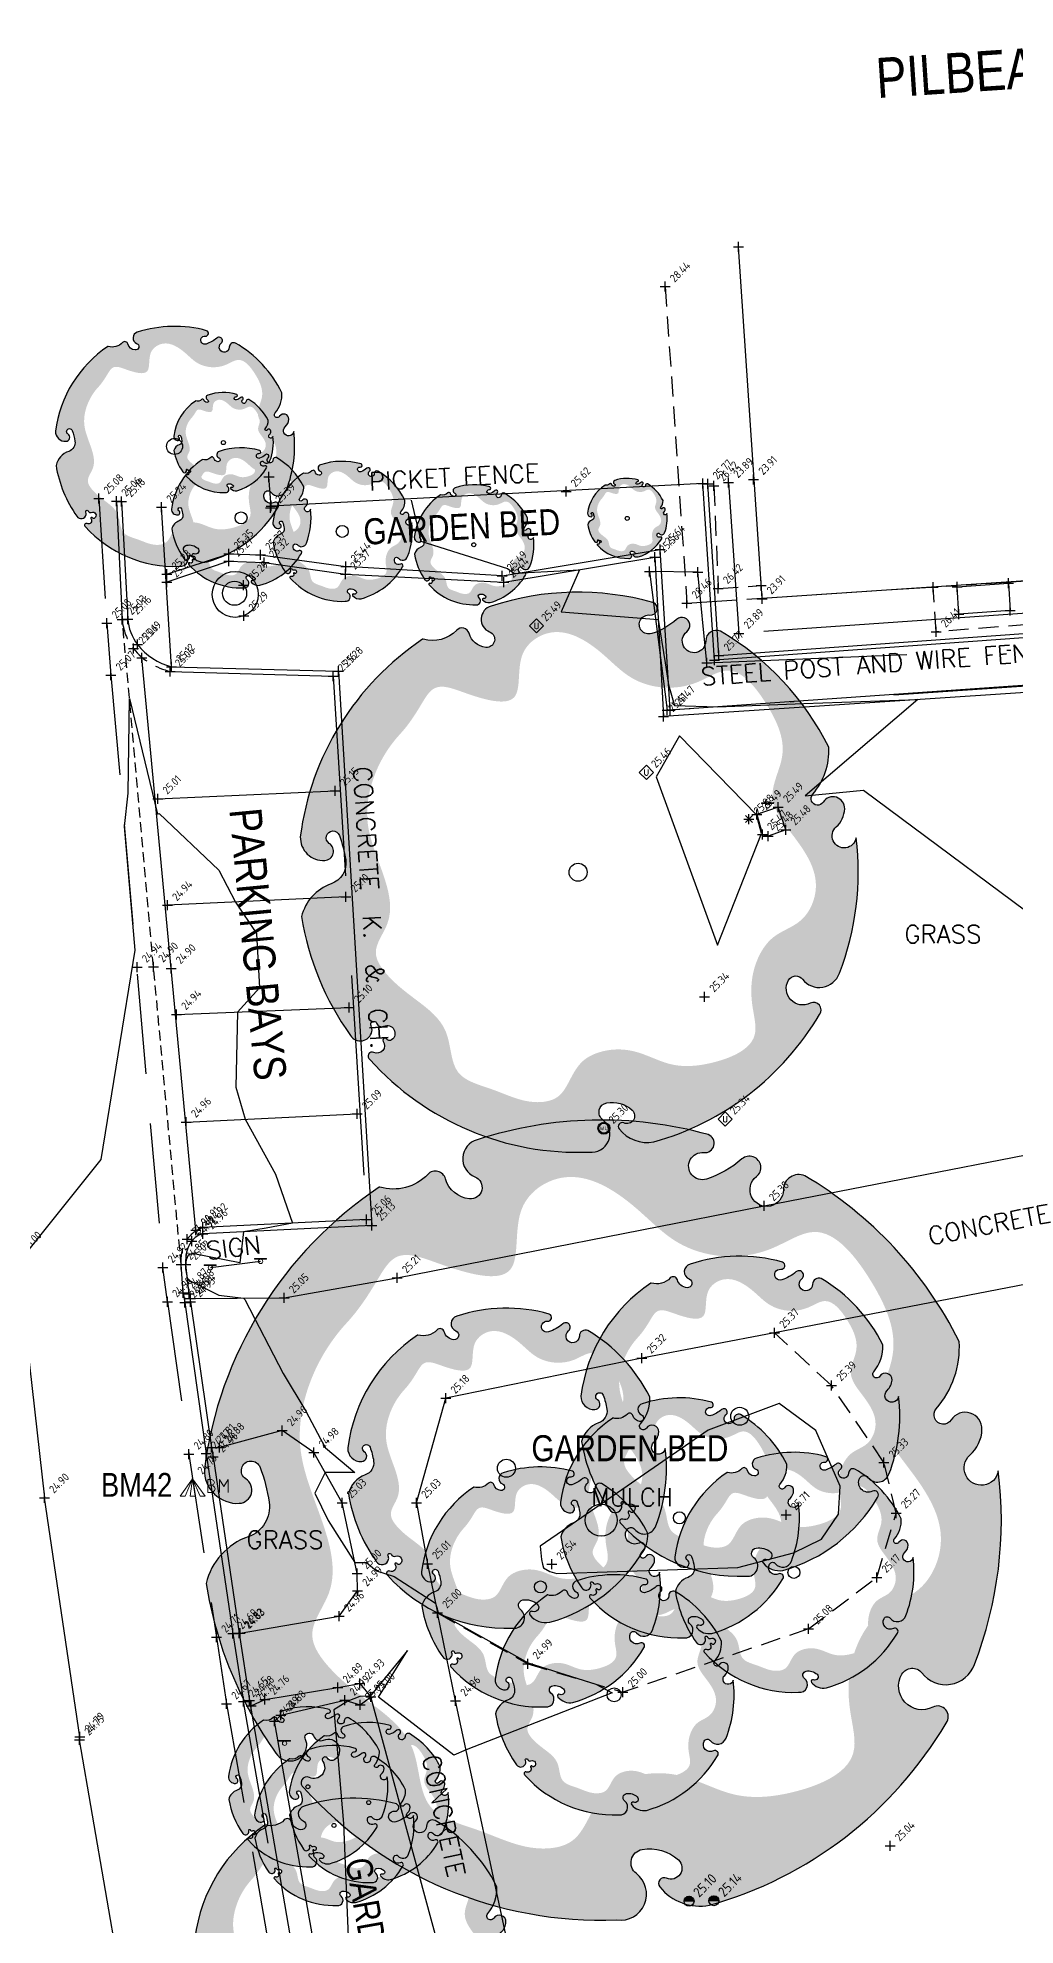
# Model space of a CAD drawing. Header units: metres. Extents: x 245957 to 247358, y 7418632 to 7419642.
# Drawn here: x 246260.24 to 246284.66, y 7419026.4 to 7419073.57 of the extents above; entities that cross this region are included whole.
import ezdxf
from ezdxf.enums import TextEntityAlignment as Align

# ---------------------------------------------------------------- set-up
doc = ezdxf.new("R2010")
doc.units = ezdxf.units.M
doc.header["$PDSIZE"] = 1
for name, pattern in [('DASHDOT', [10, 5, -2.5, 0, -2.5]), ('DASHED', [0.75, 0.5, -0.25]), ('HIDDEN', [0.375, 0.25, -0.125]), ('PHANTOM', [2.5, 1.25, -0.25, 0.25, -0.25, 0.25, -0.25])]:
    doc.linetypes.add(name, pattern=pattern)
for name, color, linetype in [('-TEXT', 7, 'Continuous'), ('017_NAIL-L', 8, 'Continuous'), ('103_TOE_OF_BATTER', 37, 'DASHDOT'), ('103_TOE_OF_BATTER-L', 37, 'DASHDOT'), ('103_TOE_OF_BATTER-S', 37, 'DASHDOT'), ('104_EXISTING_SURFACE-L', 35, 'Continuous'), ('104_EXISTING_SURFACE-S', 35, 'Continuous'), ('201_SINGLE_TREE-H', 63, 'Continuous'), ('201_SINGLE_TREE-S', 96, 'Continuous'), ('203_GROUP_TREES', 116, 'DASHDOT'), ('203_GROUP_TREES-S', 116, 'DASHDOT'), ('206_GARDEN_BED', 44, 'DASHED'), ('206_GARDEN_BED-L', 44, 'DASHED'), ('206_GARDEN_BED-S', 44, 'DASHED'), ('301_DRAIN_CONC-EARTH', 84, 'HIDDEN'), ('301_DRAIN_CONC-EARTH-S', 84, 'Continuous'), ('405_EDGE_FORMATION', 33, 'Continuous'), ('405_EDGE_FORMATION-L', 33, 'Continuous'), ('405_EDGE_FORMATION-S', 33, 'Continuous'), ('408_BACK_OF_KERB', 10, 'Continuous'), ('408_BACK_OF_KERB-L', 10, 'Continuous'), ('408_BACK_OF_KERB-S', 10, 'Continuous'), ('410_PEDESTRIAN_PATH', 32, 'Continuous'), ('410_PEDESTRIAN_PATH-L', 32, 'Continuous'), ('410_PEDESTRIAN_PATH-S', 32, 'Continuous'), ('418_LANE_LINE_SOLID', 53, 'Continuous'), ('418_LANE_LINE_SOLID-L', 53, 'Continuous'), ('418_LANE_LINE_SOLID-S', 53, 'Continuous'), ('503_SIGN', 89, 'Continuous'), ('503_SIGN-S', 89, 'Continuous'), ('601_HOUSE', 229, 'BUILDING2'), ('601_HOUSE-S', 229, 'BUILDING2'), ('604_VERANDAH', 253, 'DASHED'), ('604_VERANDAH-L', 253, 'DASHED'), ('604_VERANDAH-S', 253, 'DASHED'), ('620_RETAIN_WALL_ROCK', 45, 'STONEWALL'), ('620_RETAIN_WALL_ROCK-L', 45, 'STONEWALL'), ('620_RETAIN_WALL_ROCK-S', 45, 'STONEWALL'), ('621_RETAIN_WALL_CONC', 45, 'STONEWALL'), ('621_RETAIN_WALL_CONC-L', 45, 'STONEWALL'), ('621_RETAIN_WALL_CONC-S', 45, 'STONEWALL'), ('639_ROOF_RIDGE', 253, 'PHANTOM'), ('642_ROOF_GUTTER', 155, 'DASHED'), ('642_ROOF_GUTTER-L', 153, 'Continuous'), ('642_ROOF_GUTTER-S', 153, 'Continuous'), ('903_FENCE', 24, 'FENCELINE'), ('903_FENCE-S', 24, 'Continuous'), ('COORDS', 2, 'Continuous'), ('EX-BENCHMARK', 7, 'Continuous'), ('EX-BENCHMARK_(SLS)', 8, 'Continuous'), ('L301_DRAIN_CONC-EARTH-L', 255, 'Continuous'), ('Surface_Contours_Major', 4, 'Continuous'), ('Surface_Contours_Minor', 253, 'Continuous')]:
    doc.layers.add(name, color=color, linetype=linetype)
for name, color, linetype, true_color in [('406_LIP_OF_KERB', 7, 'HIDDEN', 0xff4100), ('406_LIP_OF_KERB-L', 7, 'HIDDEN', 0xff4100), ('406_LIP_OF_KERB-S', 7, 'HIDDEN', 0xff4100), ('407_INVERT_OF_KERB', 7, 'DASHED', 0xff4100), ('407_INVERT_OF_KERB-L', 7, 'DASHED', 0xff4100), ('407_INVERT_OF_KERB-S', 7, 'DASHED', 0xff4100), ('419_EDGE_OF_CONCRETE', 7, 'Continuous', 0xff4100), ('419_EDGE_OF_CONCRETE-L', 7, 'Continuous', 0xff4100), ('419_EDGE_OF_CONCRETE-S', 7, 'Continuous', 0xff4100), ('716_ELECTRICITY_PIT', 7, 'ELECTRICAL', 0xffa500), ('716_ELECTRICITY_PIT-L', 7, 'ELECTRICAL', 0xffa500), ('716_ELECTRICITY_PIT-S', 7, 'ELECTRICAL', 0xffa500), ('748_SEWER_PIT_STRING', 7, 'Continuous', 0xfffd66), ('748_SEWER_PIT_STRING-L', 7, 'Continuous', 0xfffd66), ('748_SEWER_PIT_STRING-S', 7, 'Continuous', 0xfffd66), ('755_WATER_UNCLASS', 7, 'Continuous', 0x0041ff), ('755_WATER_UNCLASS-L', 7, 'Continuous', 0x0041ff), ('755_WATER_UNCLASS-S', 7, 'Continuous', 0x0041ff), ('762_UNCLASSIFIED_PIT', 7, 'Continuous', 0xff64ac), ('762_UNCLASSIFIED_PIT-S', 7, 'Continuous', 0xff64ac), ('764_UNCLASS_UTILITY-L', 7, 'Continuous', 0xff64ac), ('764_UNCLASS_UTILITY-S', 7, 'Continuous', 0xff64ac), ('765_UNCLASS_OBJECT-L', 7, 'Continuous', 0xff64ac), ('765_UNCLASS_OBJECT-S', 7, 'Continuous', 0xff64ac)]:
    doc.layers.add(name, color=color, linetype=linetype, true_color=true_color)
doc.styles.add('BOLD', font='ARIALN.TTF')
doc.styles.add('ISO', font='iso.shx')
doc.styles.add('ISO18', font='iso.shx')
doc.styles.add('ISO2.5', font='isocp.shx', dxfattribs={"height": 2.5})
doc.styles.get("Standard").update_dxf_attribs({"font": 'SIMPLEX.shx'})
doc.styles.add('Styleromans', font='romans.shx')
doc.linetypes.add('BUILDING2', pattern='A,0.25,["/",ISO18,S=0.15,R=180,X=0,Y=0],0', length=0.25)
doc.linetypes.add('ELECTRICAL', pattern='A,2,-0.15,["E",ISO18,S=0.2,R=0,X=-0.015,Y=-0.1],-0.15', length=2.3)
doc.linetypes.add('FENCELINE', pattern='A,0.5,-0.2,["/",Standard,S=0.1,R=0,X=0,Y=-0.05],-0.25', length=0.95)
doc.linetypes.add('STONEWALL', pattern='A,0,-0.0625,[131,AECCLAND,S=1,R=0,X=0,Y=0],-0.06303', length=0.12553)

# ---------------------------------------------------------------- blocks, each defined once
blk = doc.blocks.new('503')
at = {"color": 0, "linetype": 'Continuous', "lineweight": 13}
for p, q in [((-0.51, 0.24), (0.49, 0.24)), ((-0.51, 0.18), (0.49, 0.18))]:
    blk.add_line(p, q, dxfattribs=at)
for p, q in [((-0.51, 0.24), (-0.51, 0.18)), ((0.49, 0.18), (0.49, 0.24))]:
    blk.add_line(p, q)
blk.add_circle((0, 0), 0.181, dxfattribs=at)
blk = doc.blocks.new('CROSS')
at = {"color": 0, "linetype": 'Continuous'}
for p, q in [((-0.5, 0), (0.5, 0)), ((0, -0.5), (0, 0.5))]:
    blk.add_line(p, q, dxfattribs=at)
blk = doc.blocks.new('201T')
at = {"layer": '201_SINGLE_TREE-S'}
blk.add_circle((0, 0), 0.5, dxfattribs=at)
blk = doc.blocks.new('201C')
at = {"layer": '201_SINGLE_TREE-H', "transparency": 33554534}
h = blk.add_hatch(color=256, dxfattribs=at)
h.paths.add_polyline_path([(-0.3717, -0.3344, 0.222926), (0.0196, -0.4996, 0.770799), (0.0439, -0.4417, -0.650302), (0.0511, -0.4116, -0.234737), (0.0964, -0.4247, -0.847312), (0.0816, -0.4475, 0.78443), (0.0732, -0.4583, 0.276934), (0.1352, -0.4813, 0.193599), (0.4309, -0.2536, 0.800435), (0.4144, -0.2337, -0.75216), (0.3757, -0.1925, -0.528914), (0.4006, -0.1909, 0.594112), (0.4663, -0.1804, 0.123805), (0.4962, 0.0616, -1.41759), (0.4607, 0.0811, 0.206906), (0.4758, 0.1133, 0.759729), (0.4374, 0.1252, -1.073307), (0.4187, 0.1392, 0.194379), (0.4474, 0.2231, 0.144612), (0.2544, 0.4304, 0.53339), (0.2277, 0.4128, -1.592592), (0.1939, 0.4293, 1.030038), (0.1758, 0.4513, -0.10361), (0.1314, 0.4262, -1.238487), (0.1282, 0.4593, 0.884725), (0.1336, 0.4818, 0.147549), (-0.1551, 0.4753, 0.71725), (-0.1579, 0.4291, -0.864032), (-0.1646, 0.4015, -0.310704), (-0.1946, 0.4266, 0.58143), (-0.2167, 0.4321, -0.281558), (-0.2766, 0.4162), (-0.2775, 0.4159, 0.217121), (-0.4959, 0.0634), (-0.4959, 0.0634, 0.440011), (-0.4522, 0.021, 0.723973), (-0.4442, 0.0516, -1.384648), (-0.4262, 0.0659, -0.051107), (-0.4149, 0.0223, -0.361502), (-0.441, -0.0208, 0.256822), (-0.4937, -0.0791, 0.116166), (-0.4065, -0.2911, 0.67803), (-0.3682, -0.2843, 0.170035), (-0.3696, -0.274, -1.054701), (-0.3596, -0.2696, 0.431903), (-0.3468, -0.2749, -0.910728), (-0.3329, -0.2993, -0.42046), (-0.3418, -0.2976, 1.007885), (-0.3479, -0.3018, -0.766634), (-0.3646, -0.3216, 0.938602), (-0.3717, -0.3344)])
edge = h.paths.add_edge_path(flags=16)
edge.add_spline(control_points=[(-0.3177, 0.2468), (-0.303, 0.2628), (-0.2856, 0.2893), (-0.256, 0.3411), (-0.1928, 0.3155), (-0.0921, 0.286), (-0.1162, 0.3941), (-0.0359, 0.4462), (0.0392, 0.3985), (0.1028, 0.3299), (0.1957, 0.3214), (0.2784, 0.3804), (0.3442, 0.2961), (0.3785, 0.2147), (0.3303, 0.1307), (0.3915, 0.0592), (0.4378, -0.0139), (0.4055, -0.0919), (0.3459, -0.1091), (0.3102, -0.1666), (0.3057, -0.2282), (0.3286, -0.3091), (0.2408, -0.3447), (0.1647, -0.3496), (0.103, -0.3142), (0.0463, -0.3153), (0.0047, -0.3356), (-0.0139, -0.3682), (-0.0327, -0.4069), (-0.0927, -0.4151), (-0.1463, -0.3868), (-0.23, -0.3665), (-0.2245, -0.2773), (-0.2864, -0.2294), (-0.3344, -0.1941), (-0.3737, -0.1409), (-0.3276, -0.0866), (-0.344, -0.0009), (-0.3866, 0.0828), (-0.3665, 0.1796), (-0.3359, 0.2271), (-0.3177, 0.2468)], knot_values=[0, 0, 0, 0, 0.064972, 0.101243, 0.15652, 0.245586, 0.324463, 0.387907, 0.486094, 0.554514, 0.671826, 0.728629, 0.823661, 0.919885, 0.989953, 1.075257, 1.171704, 1.23593, 1.293575, 1.346478, 1.426142, 1.479146, 1.570817, 1.644481, 1.712561, 1.774901, 1.807, 1.846291, 1.885582, 1.928182, 2.007036, 2.074591, 2.151638, 2.226455, 2.293426, 2.340744, 2.397548, 2.47317, 2.587294, 2.673595, 2.754259, 2.754259, 2.754259, 2.754259], degree=3, periodic=0)
at = {"layer": '201_SINGLE_TREE-S'}
blk.add_lwpolyline([(-0.3717, -0.3344, 0.222926), (0.0196, -0.4996, 0.770799), (0.0439, -0.4417, -0.650302), (0.0511, -0.4116, -0.234737), (0.0964, -0.4247, -0.847312), (0.0816, -0.4475, 0.78443), (0.0732, -0.4583, 0.276934), (0.1352, -0.4813, 0.193599), (0.4309, -0.2536, 0.800435), (0.4144, -0.2337, -0.75216), (0.3757, -0.1925, -0.528914), (0.4006, -0.1909, 0.594112), (0.4663, -0.1804, 0.123805), (0.4962, 0.0616, -1.41759), (0.4607, 0.0811, 0.206906), (0.4758, 0.1133, 0.759729), (0.4374, 0.1252, -1.073307), (0.4187, 0.1392, 0.194379), (0.4474, 0.2231, 0.144612), (0.2544, 0.4304, 0.53339), (0.2277, 0.4128, -1.592592), (0.1939, 0.4293, 1.030038), (0.1758, 0.4513, -0.10361), (0.1314, 0.4262, -1.238487), (0.1282, 0.4593, 0.884725), (0.1336, 0.4818, 0.147549), (-0.1551, 0.4753, 0.71725), (-0.1579, 0.4291, -0.864032), (-0.1646, 0.4015, -0.310704), (-0.1946, 0.4266, 0.58143), (-0.2167, 0.4321, -0.281558), (-0.2766, 0.4162), (-0.2775, 0.4159, 0.217121), (-0.4959, 0.0634), (-0.4959, 0.0634, 0.440011), (-0.4522, 0.021, 0.723973), (-0.4442, 0.0516, -1.384648), (-0.4262, 0.0659, -0.051107), (-0.4149, 0.0223, -0.361502), (-0.441, -0.0208, 0.256822), (-0.4937, -0.0791, 0.116166), (-0.4065, -0.2911, 0.67803), (-0.3682, -0.2843, 0.170035), (-0.3696, -0.274, -1.054701), (-0.3596, -0.2696, 0.431903), (-0.3468, -0.2749, -0.910728), (-0.3329, -0.2993, -0.42046), (-0.3418, -0.2976, 1.007885), (-0.3479, -0.3018, -0.766634), (-0.3646, -0.3216, 0.938602), (-0.3717, -0.3344)], format="xyb", dxfattribs=at)
blk = doc.blocks.new('765')
at = {"color": 0, "linetype": 'Continuous'}
for p, q in [((-0.5, 0), (0.5, 0)), ((-0.35, 0.35), (0.35, -0.35)), ((-0.35, -0.35), (0.35, 0.35)), ((0, -0.5), (0, 0.5))]:
    blk.add_line(p, q, dxfattribs=at)
blk = doc.blocks.new('764')
at = {"layer": '762_UNCLASSIFIED_PIT', "color": 0}
blk.add_lwpolyline([(0.71, 0), (0, 0.71), (-0.71, 0), (0, -0.71)], close=True, dxfattribs=at)
at = {"layer": '762_UNCLASSIFIED_PIT', "color": 0, "style": 'Styleromans'}
blk.add_text('U', height=0.6, dxfattribs=at).set_placement((0, 0), align=Align.MIDDLE_CENTER)
blk = doc.blocks.new('755')
at = {"layer": '755_WATER_UNCLASS', "color": 0}
for radius in [0.597, 0.499]:
    blk.add_circle((0, 0), radius, dxfattribs=at)
at = {"layer": '755_WATER_UNCLASS', "color": 0, "style": 'ISO'}
blk.add_text('WU', height=0.4, dxfattribs=at).set_placement((0, 0), align=Align.MIDDLE_CENTER)
blk = doc.blocks.new('716')
at = {"layer": '716_ELECTRICITY_PIT', "color": 0, "linetype": 'Continuous'}
for p, q in [((0, 0.5), (-0.5, 0)), ((0.5, 0), (-0.5, 0)), ((-0.48, 0.13), (0.48, 0.13)), ((-0.43, 0.26), (-0.43, 0)), ((0.43, 0.25), (-0.43, 0.25)), ((-0.36, 0.35), (0.36, 0.35)), ((-0.35, 0), (-0.35, 0.36)), ((-0.35, 0), (0, 0.35)), ((0.26, 0.43), (-0.26, 0.43)), ((-0.25, 0.43), (-0.25, 0)), ((0, 0.25), (-0.25, 0)), ((-0.13, 0), (-0.13, 0.48)), ((-0.13, 0), (0, 0.13)), ((0, 0.5), (0, 0)), ((0.5, 0), (0, 0.5)), ((0, 0.35), (0.35, 0)), ((0.25, 0), (0, 0.25)), ((0, 0.13), (0.13, 0)), ((0.13, 0), (0.13, 0.48)), ((0.25, 0), (0.25, 0.43)), ((0.35, 0.36), (0.35, 0)), ((0.43, 0), (0.43, 0.26))]:
    blk.add_line(p, q, dxfattribs=at)
at = {"layer": '716_ELECTRICITY_PIT', "color": 0}
blk.add_circle((0, 0), 0.5, dxfattribs=at).dxf.unprotected_set("ltscale", 0)
blk = doc.blocks.new('G')
at = {"layer": '-TEXT'}
blk.add_text('GRASS', height=0.45, dxfattribs=at).set_placement((0.021, -0.235), align=Align.CENTER)
blk = doc.blocks.new('C')
at = {"layer": '-TEXT'}
blk.add_text('CONCRETE', height=0.45, dxfattribs=at).set_placement((-0.001, -0.23), align=Align.CENTER)
blk = doc.blocks.new('M')
at = {"layer": '-TEXT'}
blk.add_text('MULCH', height=0.45, dxfattribs=at).set_placement((0.021, -0.224), align=Align.CENTER)
blk = doc.blocks.new('BM')
at = {"color": 0, "linetype": 'Continuous', "lineweight": 13}
for p, q in [((0, 0), (-0.31, -0.437)), ((-0.186, -0.437), (0, 0)), ((0, 0), (-0.062, -0.437)), ((0, 0), (0.186, -0.437)), ((0.31, -0.437), (0, 0)), ((0, 0), (0.062, -0.437)), ((-0.31, -0.437), (-0.186, -0.437)), ((-0.062, -0.437), (0.062, -0.437)), ((0.186, -0.437), (0.31, -0.437)), ((0.472, -0.017), (0.383, -0.017)), ((0.383, -0.017), (0.383, -0.339)), ((0.472, -0.161), (0.383, -0.161)), ((0.383, -0.161), (0.389, -0.161)), ((0.383, -0.339), (0.472, -0.339)), ((0.383, -0.339), (0.389, -0.339)), ((0.522, -0.039), (0.472, -0.017)), ((0.472, -0.161), (0.522, -0.139)), ((0.516, -0.172), (0.472, -0.161)), ((0.472, -0.339), (0.516, -0.327)), ((0.549, -0.206), (0.516, -0.172)), ((0.516, -0.327), (0.549, -0.294)), ((0.544, -0.089), (0.522, -0.039)), ((0.522, -0.139), (0.544, -0.089)), ((0.56, -0.25), (0.549, -0.206)), ((0.549, -0.294), (0.56, -0.25)), ((0.671, -0.339), (0.671, -0.017)), ((0.671, -0.017), (0.776, -0.194)), ((0.776, -0.194), (0.887, -0.017)), ((0.887, -0.017), (0.887, -0.339))]:
    blk.add_line(p, q, dxfattribs=at)
blk = doc.blocks.new('CK')
at = {"layer": '-TEXT'}
blk.add_text('CONCRETE  K.  &  CH.', height=0.45, dxfattribs=at).set_placement((-0.032, -0.236), align=Align.CENTER)

msp = doc.modelspace()

# ---------------------------------------------------------------- linework, layer by layer
at = {"layer": '103_TOE_OF_BATTER', "ltscale": 2}
for p in [(246277.501, 7419062.457), (246288.356, 7419059.422)]:
    msp.add_line(p, (246277.756, 7419058.684), dxfattribs=at)
at = {"layer": '203_GROUP_TREES'}
for p, q in [((246276.73, 7419060.216), (246275.526, 7419060.232)), ((246275.526, 7419060.232), (246275.968, 7419056.763)), ((246276.96, 7419057.949), (246276.73, 7419060.216)), ((246276.96, 7419057.949), (246286.473, 7419058.345)), ((246286.621, 7419057.474), (246275.968, 7419056.763))]:
    msp.add_line(p, q, dxfattribs=at)
at = {"layer": '206_GARDEN_BED'}
for p, q in [((246280.075, 7419039.882), (246278.65, 7419041.204)), ((246281.384, 7419037.961), (246280.075, 7419039.882)), ((246281.687, 7419036.695), (246281.384, 7419037.961)), ((246281.207, 7419035.09), (246281.687, 7419036.695)), ((246279.494, 7419033.801), (246281.207, 7419035.09)), ((246270.225, 7419034.203), (246272.481, 7419032.927)), ((246279.494, 7419033.801), (246274.859, 7419032.222)), ((246272.481, 7419032.927), (246274.859, 7419032.222))]:
    msp.add_line(p, q, dxfattribs=at)
at = {"layer": '301_DRAIN_CONC-EARTH'}
for p, q in [((246263.13, 7419050.351), (246262.349, 7419059.034)), ((246263.818, 7419042.91), (246263.13, 7419050.351))]:
    msp.add_line(p, q, dxfattribs=at)
at = {"layer": '405_EDGE_FORMATION'}
for p, q in [((246270.451, 7419025.131), (246268.556, 7419032.104)), ((246272.07, 7419025.539), (246270.678, 7419032.005))]:
    msp.add_line(p, q, dxfattribs=at)
at = {"layer": '406_LIP_OF_KERB', "ltscale": 10}
for p, q in [((246261.765, 7419062.054), (246261.963, 7419058.942)), ((246261.963, 7419058.942), (246262.066, 7419057.641)), ((246262.066, 7419057.641), (246263.365, 7419042.837)), ((246263.476, 7419041.977), (246263.365, 7419042.837)), ((246263.476, 7419041.977), (246264.013, 7419038.173)), ((246264.013, 7419038.173), (246264.701, 7419033.595)), ((246264.701, 7419033.595), (246264.956, 7419031.929)), ((246264.956, 7419031.929), (246266.872, 7419020.932))]:
    msp.add_line(p, q, dxfattribs=at)
at = {"layer": '407_INVERT_OF_KERB', "ltscale": 10}
for p, q in [((246262.206, 7419061.991), (246262.349, 7419059.034)), ((246263.547, 7419057.734), (246267.617, 7419057.617)), ((246267.617, 7419057.617), (246268.455, 7419044.036)), ((246268.455, 7419044.036), (246264.363, 7419043.832)), ((246263.871, 7419042.2), (246263.818, 7419042.91)), ((246263.871, 7419042.2), (246263.91, 7419041.961)), ((246263.91, 7419041.961), (246264.445, 7419038.19)), ((246264.445, 7419038.19), (246265.109, 7419033.684)), ((246265.109, 7419033.684), (246265.379, 7419031.987)), ((246267.269, 7419021.061), (246265.379, 7419031.987))]:
    msp.add_line(p, q, dxfattribs=at)
at = {"layer": '407_INVERT_OF_KERB'}
for points, start_tangent, end_tangent in [([(246262.349, 7419059.034), (246262.632, 7419058.303), (246263.547, 7419057.734)], (0.044729, -0.998999), (0.973106, -0.230357)), ([(246264.363, 7419043.832), (246263.971, 7419043.54), (246263.818, 7419042.91)], (-0.957951, -0.28693), (0.109534, -0.993983))]:
    msp.add_spline(points, degree=3, dxfattribs=dict(at, start_tangent=start_tangent, end_tangent=end_tangent))
at = {"layer": '408_BACK_OF_KERB'}
for p, q in [((246262.331, 7419061.978), (246262.486, 7419059.04)), ((246263.576, 7419057.848), (246267.75, 7419057.739)), ((246267.75, 7419057.739), (246268.587, 7419043.887)), ((246268.587, 7419043.887), (246264.362, 7419043.677)), ((246264.021, 7419042.177), (246263.94, 7419042.911)), ((246264.021, 7419042.177), (246264.052, 7419041.978)), ((246264.052, 7419041.978), (246264.577, 7419038.335)), ((246264.577, 7419038.335), (246264.623, 7419038.099)), ((246264.623, 7419038.099), (246265.266, 7419033.697)), ((246265.266, 7419033.697), (246265.527, 7419032.017)), ((246265.527, 7419032.017), (246267.398, 7419021.119))]:
    msp.add_line(p, q, dxfattribs=at)
for points, start_tangent, end_tangent in [([(246262.486, 7419059.04), (246262.731, 7419058.404), (246263.576, 7419057.848)], (0.055278, -0.998471), (0.963637, -0.267215)), ([(246264.362, 7419043.677), (246264.083, 7419043.493), (246263.94, 7419042.911)], (-0.978131, -0.207991), (0.132708, -0.991155))]:
    msp.add_spline(points, degree=3, dxfattribs=dict(at, start_tangent=start_tangent, end_tangent=end_tangent))
at = {"layer": '410_PEDESTRIAN_PATH'}
for p, q in [((246263.576, 7419057.848), (246263.331, 7419061.838)), ((246278.392, 7419044.379), (246285.235, 7419045.707)), ((246269.222, 7419042.58), (246278.392, 7419044.379)), ((246289.258, 7419043.247), (246278.65, 7419041.204)), ((246266.396, 7419042.077), (246269.222, 7419042.58)), ((246264.053, 7419042.059), (246266.396, 7419042.077)), ((246278.65, 7419041.204), (246275.332, 7419040.569)), ((246275.332, 7419040.569), (246270.433, 7419039.567)), ((246269.703, 7419036.953), (246270.433, 7419039.567)), ((246266.347, 7419038.757), (246264.776, 7419038.334)), ((246267.136, 7419038.212), (246266.347, 7419038.757)), ((246267.84, 7419036.954), (246267.136, 7419038.212)), ((246268.221, 7419035.184), (246267.84, 7419036.954)), ((246269.703, 7419036.953), (246269.973, 7419035.429)), ((246268.226, 7419034.752), (246268.221, 7419035.184)), ((246269.973, 7419035.429), (246270.225, 7419034.203)), ((246267.771, 7419034.122), (246268.226, 7419034.752)), ((246265.291, 7419033.699), (246267.771, 7419034.122)), ((246270.678, 7419032.005), (246270.225, 7419034.203))]:
    msp.add_line(p, q, dxfattribs=at)
at = {"layer": '418_LANE_LINE_SOLID'}
for p, q in [((246263.236, 7419054.552), (246267.67, 7419054.75)), ((246267.932, 7419052.097), (246263.476, 7419051.887)), ((246263.703, 7419049.158), (246268.019, 7419049.333)), ((246263.949, 7419046.471), (246268.222, 7419046.672)), ((246259.724, 7419043.133), (246260.403, 7419037.079)), ((246261.286, 7419031.101), (246260.403, 7419037.079)), ((246263.028, 7419020.855), (246261.281, 7419031.026))]:
    msp.add_line(p, q, dxfattribs=at)
at = {"layer": '419_EDGE_OF_CONCRETE'}
for p, q in [((246263.569, 7419050.307), (246262.835, 7419058.076)), ((246278.742, 7419054.34), (246278.204, 7419054.156)), ((246278.204, 7419054.156), (246278.345, 7419053.655)), ((246278.928, 7419053.774), (246278.742, 7419054.34)), ((246278.345, 7419053.655), (246278.493, 7419053.619)), ((246278.928, 7419053.774), (246278.493, 7419053.619)), ((246264.189, 7419043.766), (246263.569, 7419050.307))]:
    msp.add_line(p, q, dxfattribs=at)
msp.add_circle((246265.172, 7419059.658), 0.575, dxfattribs=at)
at = {"layer": '503_SIGN'}
msp.add_line((246265.804, 7419042.988), (246264.551, 7419042.83), dxfattribs=at)
at = {"layer": '601_HOUSE'}
for p, q in [((246278.339, 7419059.559), (246277.745, 7419068.343)), ((246286.635, 7419060.108), (246278.339, 7419059.559))]:
    msp.add_line(p, q, dxfattribs=at)
at = {"layer": '604_VERANDAH'}
for p, q in [((246277.132, 7419062.372), (246277.241, 7419059.808)), ((246277.241, 7419059.808), (246278.317, 7419059.879)), ((246282.689, 7419058.72), (246282.613, 7419059.841)), ((246286.489, 7419059.026), (246282.689, 7419058.72))]:
    msp.add_line(p, q, dxfattribs=at)
at = {"layer": '620_RETAIN_WALL_ROCK'}
for p, q in [((246265.91, 7419032.038), (246267.736, 7419032.334)), ((246267.736, 7419032.334), (246268.284, 7419032.434)), ((246268.284, 7419032.434), (246268.556, 7419032.104)), ((246265.572, 7419031.879), (246265.91, 7419032.038)), ((246266.311, 7419031.645), (246267.909, 7419032.023)), ((246267.909, 7419032.023), (246268.292, 7419031.904)), ((246268.292, 7419031.904), (246268.556, 7419032.104)), ((246266.149, 7419031.495), (246266.311, 7419031.645)), ((246268.118, 7419020.451), (246266.149, 7419031.495))]:
    msp.add_line(p, q, dxfattribs=at)
at = {"layer": '621_RETAIN_WALL_CONC'}
for p, q in [((246277.26, 7419058.131), (246276.984, 7419062.419)), ((246263.461, 7419060.163), (246265.011, 7419060.673)), ((246265.011, 7419060.673), (246265.802, 7419060.648)), ((246265.802, 7419060.648), (246267.938, 7419060.352)), ((246271.838, 7419060.126), (246275.791, 7419060.784)), ((246271.883, 7419059.96), (246275.653, 7419060.586)), ((246275.653, 7419060.586), (246275.87, 7419056.61)), ((246276.039, 7419056.761), (246275.791, 7419060.784)), ((246265.008, 7419060.491), (246263.465, 7419059.966)), ((246265.008, 7419060.491), (246265.897, 7419060.455)), ((246265.897, 7419060.455), (246267.926, 7419060.167)), ((246267.926, 7419060.167), (246271.883, 7419059.96)), ((246271.838, 7419060.126), (246267.938, 7419060.352)), ((246277.26, 7419058.131), (246286.55, 7419058.807)), ((246285.741, 7419057.264), (246275.87, 7419056.61)), ((246285.851, 7419057.451), (246276.039, 7419056.761))]:
    msp.add_line(p, q, dxfattribs=at).dxf.unprotected_set("ltscale", 0)
at = {"layer": '639_ROOF_RIDGE'}
msp.add_line((246276.459, 7419059.442), (246286.635, 7419060.108), dxfattribs=at)
at = {"layer": '642_ROOF_GUTTER'}
msp.add_line((246275.916, 7419067.35), (246276.459, 7419059.442), dxfattribs=at)
at = {"layer": '748_SEWER_PIT_STRING'}
msp.add_circle((246265.154, 7419059.687), 0.302, dxfattribs=at)
at = {"layer": '762_UNCLASSIFIED_PIT'}
for p, q in [((246283.216, 7419059.851), (246284.496, 7419059.936)), ((246283.254, 7419059.168), (246283.216, 7419059.851)), ((246284.496, 7419059.936), (246284.534, 7419059.252)), ((246284.534, 7419059.252), (246283.254, 7419059.168))]:
    msp.add_line(p, q, dxfattribs=at)
at = {"layer": '903_FENCE', "ltscale": 20}
for p, q in [((246266.067, 7419061.862), (246266.015, 7419062.597)), ((246276.858, 7419062.431), (246266.067, 7419061.862)), ((246277.152, 7419058.011), (246276.858, 7419062.431)), ((246286.551, 7419058.697), (246277.152, 7419058.011))]:
    msp.add_line(p, q, dxfattribs=at)
at = {"layer": 'COORDS', "color": 7, "linetype": 'Continuous'}
msp.add_point((246264.107, 7419037.554), dxfattribs=at)
at = {"layer": 'Surface_Contours_Major', "elevation": 25}
msp.add_lwpolyline([(246259.89, 7419043.119), (246261.821, 7419045.535), (246262.67, 7419050.767), (246262.405, 7419053.86), (246262.497, 7419054.689), (246262.528, 7419057.055), (246263.226, 7419054.166), (246263.269, 7419054.183), (246264.761, 7419052.763), (246265.176, 7419051.967), (246265.706, 7419051.183), (246265.774, 7419049.824), (246265.231, 7419049.22), (246265.187, 7419047.341), (246265.419, 7419046.539), (246266.178, 7419045.167), (246266.602, 7419043.943), (246265.947, 7419043.816), (246265.374, 7419043.727), (246265.284, 7419042.952), (246264.094, 7419043.189), (246263.999, 7419043.147), (246263.946, 7419043.024), (246263.925, 7419042.91), (246263.931, 7419042.804), (246263.982, 7419042.535), (246264.762, 7419042.145), (246265.374, 7419042.069), (246265.411, 7419042.035), (246266.368, 7419040.184), (246266.938, 7419039.248), (246267.301, 7419038.554), (246267.431, 7419038.332), (246268.16, 7419037.709), (246267.417, 7419037.711), (246267.159, 7419037.196), (246267.496, 7419036.514), (246268.162, 7419035.46), (246268.453, 7419035.46), (246268.705, 7419035.251), (246269.146, 7419035.108), (246270.176, 7419034.446), (246270.243, 7419034.21), (246272.489, 7419032.958), (246274.186, 7419032.421), (246274.593, 7419032.207), (246270.943, 7419030.777), (246270.634, 7419030.649), (246268.749, 7419032.095), (246269.479, 7419033.264), (246268.543, 7419032.12), (246268.289, 7419032.11), (246267.987, 7419031.998), (246267.632, 7419031.777), (246267.876, 7419028.941), (246268.215, 7419020.645)], dxfattribs=at)
at = {"layer": 'Surface_Contours_Minor', "elevation": 25.5}
msp.add_lwpolyline([(246269.57, 7419062.017), (246269.812, 7419060.99), (246271.979, 7419060.309), (246272.151, 7419060.177), (246272.492, 7419060.204), (246273.778, 7419060.274), (246273.313, 7419059.226), (246275.739, 7419059.034), (246275.919, 7419057.952), (246276, 7419057.398), (246276.146, 7419056.88), (246277.22, 7419056.844), (246279.381, 7419056.934), (246282.233, 7419057.031), (246279.417, 7419054.621), (246280.869, 7419054.768), (246286.159, 7419050.833)], dxfattribs=at)
for points in [[(246278.322, 7419053.682), (246278.198, 7419054.152), (246276.277, 7419056.122), (246275.687, 7419055.101), (246277.223, 7419050.89)], [(246272.821, 7419035.538), (246272.848, 7419035.421), (246272.873, 7419035.332), (246273.037, 7419035.24), (246273.211, 7419035.185), (246277.73, 7419035.338), (246279.125, 7419035.707), (246279.823, 7419036.046), (246280.246, 7419036.674), (246280.287, 7419037.374), (246279.681, 7419038.757), (246278.764, 7419039.435), (246276.994, 7419038.767), (246273.486, 7419036.348), (246272.791, 7419035.873)]]:
    msp.add_lwpolyline(points, close=True, dxfattribs=at)

# ---------------------------------------------------------------- block references
at = {"layer": '-TEXT'}
for name, p, rotation in [('CK', (246268.578, 7419051.8, -26.5), 273.5843111300367), ('C', (246284.016, 7419043.91), 10.90456400598671), ('C', (246270.388, 7419029.133), 282.1464371157506)]:
    msp.add_blockref(name, p, dxfattribs=dict(at, rotation=rotation))
for name, p in [('G', (246282.836, 7419051.176)), ('M', (246275.066, 7419037.09)), ('G', (246266.394, 7419036.04))]:
    msp.add_blockref(name, p, dxfattribs=at)
at = {"layer": '103_TOE_OF_BATTER-S', "xscale": 0.25, "yscale": 0.25, "zscale": 0.25}
for p in [(246277.501, 7419062.457), (246277.756, 7419058.684)]:
    msp.add_blockref('CROSS', p, dxfattribs=at)
at = {"layer": '104_EXISTING_SURFACE-S', "xscale": 0.25, "yscale": 0.25, "zscale": 0.25}
for p in [(246278.126, 7419062.533), (246266.053, 7419061.826), (246273.439, 7419062.228), (246278.336, 7419059.551), (246276.902, 7419049.603), (246278.941, 7419036.655), (246273.08, 7419035.42), (246281.54, 7419028.383)]:
    msp.add_blockref('CROSS', p, dxfattribs=at)
at = {"layer": '201_SINGLE_TREE-S'}
for name, p, xscale, yscale, zscale in [('201C', (246263.655, 7419063.358), 6, 6, 6), ('201C', (246264.874, 7419063.452), 2.5, 2.5, 2.5), ('201T', (246263.655, 7419063.358), 0.4, 0.4, 0.4), ('201T', (246264.874, 7419063.452), 0.1, 0.1, 0.1), ('201C', (246265.316, 7419061.57), 3.5, 3.5, 3.5), ('201C', (246267.847, 7419061.234), 3.5, 3.5, 3.5), ('201C', (246271.133, 7419060.899), 3, 3, 3), ('201C', (246274.967, 7419061.558), 2, 2, 2), ('201T', (246265.316, 7419061.57), 0.3, 0.3, 0.3), ('201T', (246274.967, 7419061.558), 0.1, 0.1, 0.1), ('201T', (246267.847, 7419061.234), 0.3, 0.3, 0.3), ('201T', (246271.133, 7419060.899), 0.1, 0.1, 0.1), ('201C', (246273.74, 7419052.713), 14, 14, 14), ('201T', (246273.74, 7419052.713), 0.45, 0.45, 0.45), ('201C', (246274.317, 7419036.521), 20, 20, 20), ('201C', (246277.778, 7419039.116), 8, 8, 8), ('201C', (246271.949, 7419037.818), 8, 8, 8), ('201C', (246276.271, 7419036.578), 6, 6, 6), ('201T', (246277.778, 7419039.116), 0.45, 0.45, 0.45), ('201C', (246272.798, 7419034.85), 6, 6, 6), ('201T', (246271.949, 7419037.818), 0.45, 0.45, 0.45), ('201C', (246279.132, 7419035.216), 6, 6, 6), ('201T', (246274.317, 7419036.521), 0.8, 0.8, 0.8), ('201T', (246276.271, 7419036.578), 0.3, 0.3, 0.3), ('201C', (246274.639, 7419032.155), 6, 6, 6), ('201T', (246279.132, 7419035.216), 0.3, 0.3, 0.3), ('201T', (246272.798, 7419034.85), 0.3, 0.3, 0.3), ('201T', (246274.639, 7419032.155), 0.35, 0.35, 0.35), ('201C', (246266.986, 7419029.857), 4, 4, 4), ('201C', (246268.506, 7419029.463), 4, 4, 4), ('201C', (246267.639, 7419028.89), 4, 4, 4), ('201T', (246266.986, 7419029.857), 0.1, 0.1, 0.1), ('201C', (246268.131, 7419025.572), 8, 8, 8), ('201T', (246268.506, 7419029.463), 0.1, 0.1, 0.1), ('201T', (246267.639, 7419028.89), 0.1, 0.1, 0.1)]:
    msp.add_blockref(name, p, dxfattribs=dict(at, xscale=xscale, yscale=yscale, zscale=zscale))
at = {"layer": '203_GROUP_TREES-S', "xscale": 0.25, "yscale": 0.25, "zscale": 0.25}
for p in [(246275.526, 7419060.232), (246276.73, 7419060.216), (246276.96, 7419057.949), (246275.968, 7419056.763)]:
    msp.add_blockref('CROSS', p, dxfattribs=at)
at = {"layer": '206_GARDEN_BED-S', "xscale": 0.25, "yscale": 0.25, "zscale": 0.25}
for p in [(246280.075, 7419039.882), (246281.384, 7419037.961), (246281.687, 7419036.695), (246281.207, 7419035.09), (246270.225, 7419034.203), (246279.494, 7419033.801), (246272.481, 7419032.927), (246274.859, 7419032.222)]:
    msp.add_blockref('CROSS', p, dxfattribs=at)
at = {"layer": '301_DRAIN_CONC-EARTH-S', "xscale": 0.25, "yscale": 0.25, "zscale": 0.25}
msp.add_blockref('CROSS', (246263.13, 7419050.351), dxfattribs=at)
at = {"layer": '405_EDGE_FORMATION-S', "xscale": 0.25, "yscale": 0.25, "zscale": 0.25}
msp.add_blockref('CROSS', (246270.678, 7419032.005), dxfattribs=at)
at = {"layer": '406_LIP_OF_KERB-S', "xscale": 0.25, "yscale": 0.25, "zscale": 0.25}
for p in [(246261.765, 7419062.054), (246261.963, 7419058.942), (246262.066, 7419057.641), (246262.72, 7419050.342), (246263.365, 7419042.837), (246263.476, 7419041.977), (246264.013, 7419038.173), (246264.701, 7419033.595), (246264.956, 7419031.929)]:
    msp.add_blockref('CROSS', p, dxfattribs=at)
at = {"layer": '407_INVERT_OF_KERB-S', "xscale": 0.25, "yscale": 0.25, "zscale": 0.25}
for p in [(246262.206, 7419061.991), (246262.349, 7419059.034), (246262.632, 7419058.303), (246263.547, 7419057.734), (246267.617, 7419057.617), (246268.455, 7419044.036), (246263.971, 7419043.54), (246264.363, 7419043.832), (246263.818, 7419042.91), (246263.871, 7419042.2), (246263.91, 7419041.961), (246264.445, 7419038.19), (246265.109, 7419033.684), (246265.379, 7419031.987)]:
    msp.add_blockref('CROSS', p, dxfattribs=at)
at = {"layer": '408_BACK_OF_KERB-S', "xscale": 0.25, "yscale": 0.25, "zscale": 0.25}
for p in [(246262.331, 7419061.978), (246262.486, 7419059.04), (246262.731, 7419058.404), (246263.576, 7419057.848), (246267.75, 7419057.739), (246264.083, 7419043.493), (246264.362, 7419043.677), (246268.587, 7419043.887), (246263.94, 7419042.911), (246264.021, 7419042.177), (246264.052, 7419041.978), (246264.577, 7419038.335), (246264.623, 7419038.099), (246265.266, 7419033.697), (246265.527, 7419032.017)]:
    msp.add_blockref('CROSS', p, dxfattribs=at)
at = {"layer": '410_PEDESTRIAN_PATH-S', "xscale": 0.25, "yscale": 0.25, "zscale": 0.25}
for p in [(246263.331, 7419061.838), (246278.392, 7419044.379), (246269.222, 7419042.58), (246264.053, 7419042.059), (246266.396, 7419042.077), (246278.65, 7419041.204), (246275.332, 7419040.569), (246270.433, 7419039.567), (246266.347, 7419038.757), (246264.776, 7419038.334), (246267.136, 7419038.212), (246267.84, 7419036.954), (246269.703, 7419036.953), (246269.973, 7419035.429), (246268.221, 7419035.184), (246268.226, 7419034.752), (246267.771, 7419034.122), (246265.291, 7419033.699)]:
    msp.add_blockref('CROSS', p, dxfattribs=at)
at = {"layer": '418_LANE_LINE_SOLID-S', "xscale": 0.25, "yscale": 0.25, "zscale": 0.25}
for p in [(246267.67, 7419054.75), (246263.236, 7419054.552), (246267.932, 7419052.097), (246263.476, 7419051.887), (246263.703, 7419049.158), (246268.019, 7419049.333), (246263.949, 7419046.471), (246268.222, 7419046.672), (246260.403, 7419037.079), (246261.281, 7419031.026), (246261.286, 7419031.101)]:
    msp.add_blockref('CROSS', p, dxfattribs=at)
at = {"layer": '419_EDGE_OF_CONCRETE-S', "xscale": 0.25, "yscale": 0.25, "zscale": 0.25}
for p in [(246265.383, 7419059.122), (246262.835, 7419058.076), (246278.742, 7419054.34), (246278.204, 7419054.156), (246278.345, 7419053.655), (246278.493, 7419053.619), (246278.928, 7419053.774), (246263.569, 7419050.307), (246264.189, 7419043.766)]:
    msp.add_blockref('CROSS', p, dxfattribs=at)
at = {"layer": '503_SIGN-S', "xscale": 0.3, "yscale": 0.3, "zscale": 0.3}
for p in [(246278.478, 7419054.379), (246264.551, 7419042.83), (246265.804, 7419042.988), (246266.404, 7419030.945)]:
    msp.add_blockref('503', p, dxfattribs=at)
at = {"layer": '601_HOUSE-S', "xscale": 0.25, "yscale": 0.25, "zscale": 0.25}
for p in [(246277.745, 7419068.343), (246278.339, 7419059.559)]:
    msp.add_blockref('CROSS', p, dxfattribs=at)
at = {"layer": '604_VERANDAH-S', "xscale": 0.25, "yscale": 0.25, "zscale": 0.25}
for p in [(246277.132, 7419062.372), (246277.241, 7419059.808), (246278.317, 7419059.879), (246282.613, 7419059.841), (246282.689, 7419058.72)]:
    msp.add_blockref('CROSS', p, dxfattribs=at)
at = {"layer": '620_RETAIN_WALL_ROCK-S', "xscale": 0.25, "yscale": 0.25, "zscale": 0.25}
for p in [(246267.736, 7419032.334), (246268.284, 7419032.434), (246268.556, 7419032.104), (246265.572, 7419031.879), (246265.91, 7419032.038), (246266.311, 7419031.645), (246267.909, 7419032.023), (246268.292, 7419031.904), (246266.149, 7419031.495)]:
    msp.add_blockref('CROSS', p, dxfattribs=at)
at = {"layer": '621_RETAIN_WALL_CONC-S', "xscale": 0.25, "yscale": 0.25, "zscale": 0.25}
for p in [(246276.984, 7419062.419), (246265.008, 7419060.491), (246265.011, 7419060.673), (246265.802, 7419060.648), (246265.897, 7419060.455), (246275.653, 7419060.586), (246275.791, 7419060.784), (246263.461, 7419060.163), (246263.465, 7419059.966), (246267.926, 7419060.167), (246267.938, 7419060.352), (246271.838, 7419060.126), (246271.883, 7419059.96), (246277.26, 7419058.131), (246276.039, 7419056.761), (246275.87, 7419056.61)]:
    msp.add_blockref('CROSS', p, dxfattribs=at)
at = {"layer": '642_ROOF_GUTTER-S', "xscale": 0.25, "yscale": 0.25, "zscale": 0.25}
for p in [(246275.916, 7419067.35), (246276.459, 7419059.442)]:
    msp.add_blockref('CROSS', p, dxfattribs=at)
at = {"layer": '716_ELECTRICITY_PIT-S', "xscale": 0.25, "yscale": 0.25, "zscale": 0.25}
for p in [(246276.511, 7419026.995), (246277.134, 7419027.009)]:
    msp.add_blockref('716', p, dxfattribs=at)
at = {"layer": '748_SEWER_PIT_STRING-S', "xscale": 0.25, "yscale": 0.25, "zscale": 0.25}
msp.add_blockref('CROSS', (246265.379, 7419059.889), dxfattribs=at)
at = {"layer": '755_WATER_UNCLASS-S', "xscale": 0.25, "yscale": 0.25, "zscale": 0.25}
msp.add_blockref('755', (246274.384, 7419046.316), dxfattribs=at)
at = {"layer": '762_UNCLASSIFIED_PIT-S', "xscale": 0.25, "yscale": 0.25, "zscale": 0.25}
for p in [(246284.496, 7419059.936), (246283.216, 7419059.851), (246283.254, 7419059.168), (246284.534, 7419059.252)]:
    msp.add_blockref('CROSS', p, dxfattribs=at)
at = {"layer": '764_UNCLASS_UTILITY-S', "xscale": 0.25, "yscale": 0.25, "zscale": 0.25}
for p in [(246272.7, 7419058.871), (246275.447, 7419055.211), (246277.414, 7419046.546)]:
    msp.add_blockref('764', p, dxfattribs=at)
at = {"layer": '765_UNCLASS_OBJECT-S', "xscale": 0.25, "yscale": 0.25, "zscale": 0.25}
msp.add_blockref('765', (246278.009, 7419054.041), dxfattribs=at)
at = {"layer": '903_FENCE-S', "xscale": 0.25, "yscale": 0.25, "zscale": 0.25}
for p in [(246266.015, 7419062.597), (246276.858, 7419062.431), (246266.067, 7419061.862), (246277.152, 7419058.011)]:
    msp.add_blockref('CROSS', p, dxfattribs=at)
at = {"layer": 'EX-BENCHMARK_(SLS)'}
msp.add_blockref('BM', (246264.107, 7419037.554), dxfattribs=at)

# ---------------------------------------------------------------- texts
at = {"layer": '-TEXT', "style": 'BOLD'}
for s, height, rotation, p in [('PILBEAM HALL', 1, 3.8056, (246285.284, 7419072.332)), ('GARDEN BED', 0.65, 3.0212, (246270.849, 7419061.027)), ('PARKING BAYS', 0.8, 275.3972, (246265.344, 7419050.881)), ('GARDEN BED', 0.65, 280.1081, (246268.35, 7419025.595))]:
    msp.add_text(s, height=height, rotation=rotation, dxfattribs=at).set_placement(p, align=Align.CENTER)
at = {"layer": '-TEXT'}
for s, rotation, p in [('PICKET FENCE', 3.0212, (246270.644, 7419062.59)), ('STEEL POST AND WIRE FENCE', 4.1745, (246281.29, 7419057.93))]:
    msp.add_text(s, height=0.45, rotation=rotation, dxfattribs=at).set_placement(p, align=Align.MIDDLE_CENTER)
msp.add_text('SIGN', height=0.45, rotation=6.9628, dxfattribs=at).set_placement((246265.154, 7419043.108), align=Align.CENTER)
at = {"layer": '-TEXT', "style": 'BOLD'}
msp.add_text('GARDEN BED', height=0.65, dxfattribs=at).set_placement((246275.033, 7419037.993), align=Align.CENTER)
at = {"layer": '017_NAIL-L', "style": 'ISO2.5'}
msp.add_text('24.79', height=0.2, rotation=45, dxfattribs=at).set_placement((246264.274, 7419037.721), align=Align.MIDDLE_LEFT)
at = {"layer": '103_TOE_OF_BATTER-L', "style": 'ISO2.5'}
for p in [(246277.668, 7419062.624), (246277.923, 7419058.851)]:
    msp.add_text('23.89', height=0.2, rotation=45, dxfattribs=at).set_placement(p, align=Align.MIDDLE_LEFT)
at = {"layer": '104_EXISTING_SURFACE-L', "style": 'ISO2.5'}
for s, p in [('23.91', (246278.294, 7419062.7)), ('25.39', (246266.22, 7419061.993)), ('25.62', (246273.606, 7419062.395)), ('23.91', (246278.503, 7419059.718)), ('25.34', (246277.069, 7419049.771)), ('25.71', (246279.109, 7419036.823)), ('25.54', (246273.247, 7419035.588)), ('25.04', (246281.707, 7419028.55))]:
    msp.add_text(s, height=0.2, rotation=45, dxfattribs=at).set_placement(p, align=Align.MIDDLE_LEFT)
at = {"layer": '206_GARDEN_BED-L', "style": 'ISO2.5'}
for s, p in [('25.39', (246280.243, 7419040.049)), ('25.33', (246281.551, 7419038.128)), ('25.27', (246281.855, 7419036.863)), ('25.17', (246281.375, 7419035.257)), ('25.00', (246270.393, 7419034.371)), ('25.08', (246279.661, 7419033.968)), ('24.99', (246272.649, 7419033.095)), ('25.00', (246275.026, 7419032.389))]:
    msp.add_text(s, height=0.2, rotation=45, dxfattribs=at).set_placement(p, align=Align.MIDDLE_LEFT)
at = {"layer": '405_EDGE_FORMATION-L', "style": 'ISO2.5'}
msp.add_text('24.96', height=0.2, rotation=45, dxfattribs=at).set_placement((246270.846, 7419032.173), align=Align.MIDDLE_LEFT)
at = {"layer": '406_LIP_OF_KERB-L', "style": 'ISO2.5'}
for s, p in [('25.08', (246261.932, 7419062.221)), ('25.08', (246262.131, 7419059.109)), ('25.07', (246262.234, 7419057.808)), ('24.94', (246262.887, 7419050.51)), ('24.92', (246263.532, 7419043.004)), ('24.90', (246263.644, 7419042.145)), ('24.80', (246264.18, 7419038.34)), ('24.71', (246264.869, 7419033.762)), ('24.67', (246265.123, 7419032.096))]:
    msp.add_text(s, height=0.2, rotation=45, dxfattribs=at).set_placement(p, align=Align.MIDDLE_LEFT)
at = {"layer": '407_INVERT_OF_KERB-L', "style": 'ISO2.5'}
for s, p in [('25.06', (246262.374, 7419062.159)), ('25.03', (246262.517, 7419059.202)), ('25.06', (246262.799, 7419058.47)), ('25.06', (246263.714, 7419057.901)), ('25.16', (246267.785, 7419057.785)), ('25.06', (246268.622, 7419044.203)), ('24.90', (246264.138, 7419043.708)), ('24.92', (246264.531, 7419043.999)), ('24.85', (246263.985, 7419043.077)), ('24.87', (246264.039, 7419042.367)), ('24.85', (246264.077, 7419042.128)), ('24.77', (246264.612, 7419038.358)), ('24.69', (246265.276, 7419033.851)), ('24.65', (246265.547, 7419032.154))]:
    msp.add_text(s, height=0.2, rotation=45, dxfattribs=at).set_placement(p, align=Align.MIDDLE_LEFT)
at = {"layer": '408_BACK_OF_KERB-L', "style": 'ISO2.5'}
for s, p in [('25.18', (246262.498, 7419062.145)), ('25.16', (246262.654, 7419059.208)), ('25.19', (246262.898, 7419058.571)), ('25.12', (246263.743, 7419058.015)), ('25.28', (246267.917, 7419057.907)), ('24.97', (246264.251, 7419043.661)), ('24.96', (246264.53, 7419043.845)), ('25.13', (246268.754, 7419044.055)), ('25.02', (246264.108, 7419043.078)), ('24.98', (246264.188, 7419042.345)), ('24.93', (246264.219, 7419042.146)), ('24.81', (246264.744, 7419038.502)), ('24.90', (246264.79, 7419038.266)), ('24.82', (246265.433, 7419033.864)), ('24.78', (246265.694, 7419032.184))]:
    msp.add_text(s, height=0.2, rotation=45, dxfattribs=at).set_placement(p, align=Align.MIDDLE_LEFT)
at = {"layer": '410_PEDESTRIAN_PATH-L', "style": 'ISO2.5'}
for s, p in [('25.24', (246263.499, 7419062.005)), ('25.38', (246278.559, 7419044.547)), ('25.21', (246269.389, 7419042.748)), ('24.94', (246264.22, 7419042.227)), ('25.05', (246266.563, 7419042.245)), ('25.37', (246278.817, 7419041.371)), ('25.32', (246275.499, 7419040.736)), ('25.18', (246270.6, 7419039.734)), ('24.96', (246266.514, 7419038.925)), ('24.88', (246264.943, 7419038.501)), ('24.98', (246267.304, 7419038.379)), ('25.03', (246268.007, 7419037.121)), ('25.03', (246269.87, 7419037.121)), ('25.01', (246270.141, 7419035.597)), ('25.00', (246268.388, 7419035.352)), ('24.99', (246268.393, 7419034.92)), ('24.96', (246267.938, 7419034.289)), ('24.83', (246265.458, 7419033.866))]:
    msp.add_text(s, height=0.2, rotation=45, dxfattribs=at).set_placement(p, align=Align.MIDDLE_LEFT)
at = {"layer": '418_LANE_LINE_SOLID-L', "style": 'ISO2.5'}
for s, p in [('25.15', (246267.837, 7419054.917)), ('25.01', (246263.403, 7419054.72)), ('25.10', (246268.099, 7419052.265)), ('24.94', (246263.644, 7419052.054)), ('24.94', (246263.87, 7419049.326)), ('25.10', (246268.186, 7419049.5)), ('24.96', (246264.116, 7419046.638)), ('25.09', (246268.389, 7419046.839)), ('25.00', (246259.891, 7419043.3)), ('24.90', (246260.57, 7419037.246)), ('24.75', (246261.448, 7419031.193)), ('24.79', (246261.454, 7419031.268))]:
    msp.add_text(s, height=0.2, rotation=45, dxfattribs=at).set_placement(p, align=Align.MIDDLE_LEFT)
at = {"layer": '419_EDGE_OF_CONCRETE-L', "style": 'ISO2.5'}
for s, p in [('25.29', (246265.551, 7419059.29)), ('25.49', (246278.91, 7419054.508)), ('25.49', (246278.372, 7419054.324)), ('25.47', (246278.512, 7419053.822)), ('25.48', (246278.66, 7419053.787)), ('25.48', (246279.096, 7419053.942)), ('24.90', (246263.736, 7419050.474)), ('24.91', (246264.356, 7419043.934))]:
    msp.add_text(s, height=0.2, rotation=45, dxfattribs=at).set_placement(p, align=Align.MIDDLE_LEFT)
at = {"layer": '604_VERANDAH-L', "style": 'ISO'}
for s, p in [('26.42', (246277.299, 7419062.54)), ('26.42', (246277.409, 7419059.975)), ('26.41', (246282.856, 7419058.887))]:
    msp.add_text(s, height=0.2, rotation=45, dxfattribs=at).set_placement(p, align=Align.MIDDLE_LEFT)
at = {"layer": '620_RETAIN_WALL_ROCK-L', "style": 'ISO2.5'}
for s, p in [('24.89', (246267.904, 7419032.502)), ('24.93', (246268.452, 7419032.601)), ('25.00', (246268.724, 7419032.272)), ('24.71', (246265.739, 7419032.046)), ('24.76', (246266.078, 7419032.205)), ('24.88', (246266.478, 7419031.812)), ('24.99', (246268.076, 7419032.19)), ('25.05', (246268.459, 7419032.071)), ('24.89', (246266.317, 7419031.662))]:
    msp.add_text(s, height=0.2, rotation=45, dxfattribs=at).set_placement(p, align=Align.MIDDLE_LEFT)
at = {"layer": '621_RETAIN_WALL_CONC-L', "style": 'ISO2.5'}
for s, p in [('25.77', (246277.151, 7419062.587)), ('25.27', (246265.175, 7419060.658)), ('25.35', (246265.178, 7419060.841)), ('25.37', (246265.969, 7419060.815)), ('25.32', (246266.064, 7419060.623)), ('25.56', (246275.821, 7419060.753)), ('25.64', (246275.958, 7419060.951)), ('25.23', (246263.628, 7419060.33)), ('25.21', (246263.632, 7419060.134)), ('25.37', (246268.094, 7419060.334)), ('25.44', (246268.105, 7419060.519)), ('25.49', (246272.005, 7419060.293)), ('25.44', (246272.051, 7419060.127)), ('25.77', (246277.427, 7419058.298)), ('25.47', (246276.206, 7419056.928)), ('25.41', (246276.038, 7419056.777))]:
    msp.add_text(s, height=0.2, rotation=45, dxfattribs=at).set_placement(p, align=Align.MIDDLE_LEFT)
at = {"layer": '642_ROOF_GUTTER-L', "style": 'ISO2.5'}
for s, p in [('28.44', (246276.083, 7419067.517)), ('28.46', (246276.626, 7419059.609))]:
    msp.add_text(s, height=0.2, rotation=45, dxfattribs=at).set_placement(p, align=Align.MIDDLE_LEFT)
at = {"layer": '716_ELECTRICITY_PIT-L', "style": 'ISO2.5'}
for s, p in [('25.10', (246276.678, 7419027.163)), ('25.14', (246277.301, 7419027.176))]:
    msp.add_text(s, height=0.25, rotation=45, dxfattribs=at).set_placement(p, align=Align.MIDDLE_LEFT)
at = {"layer": '748_SEWER_PIT_STRING-L', "style": 'ISO2.5'}
msp.add_text('25.29', height=0.2, rotation=45, dxfattribs=at).set_placement((246265.546, 7419060.056), align=Align.MIDDLE_LEFT)
at = {"layer": '755_WATER_UNCLASS-L', "style": 'ISO2.5'}
msp.add_text('25.30', height=0.2, rotation=45, dxfattribs=at).set_placement((246274.551, 7419046.483), align=Align.MIDDLE_LEFT)
at = {"layer": '764_UNCLASS_UTILITY-L', "style": 'ISO2.5'}
for s, p in [('25.49', (246272.868, 7419059.039)), ('25.46', (246275.614, 7419055.379)), ('25.34', (246277.581, 7419046.713))]:
    msp.add_text(s, height=0.2, rotation=45, dxfattribs=at).set_placement(p, align=Align.MIDDLE_LEFT)
at = {"layer": '765_UNCLASS_OBJECT-L', "style": 'ISO2.5'}
msp.add_text('25.88', height=0.2, rotation=45, dxfattribs=at).set_placement((246278.176, 7419054.208), align=Align.MIDDLE_LEFT)
at = {"layer": 'EX-BENCHMARK', "color": 2, "style": 'BOLD'}
msp.add_text('BM42', height=0.595, dxfattribs=at).set_placement((246262.707, 7419037.407), align=Align.MIDDLE)
at = {"layer": 'L301_DRAIN_CONC-EARTH-L', "style": 'ISO2.5'}
msp.add_text('24.90', height=0.2, rotation=45, dxfattribs=at).set_placement((246263.297, 7419050.518), align=Align.MIDDLE_LEFT)

doc.saveas('drawing.dxf')
